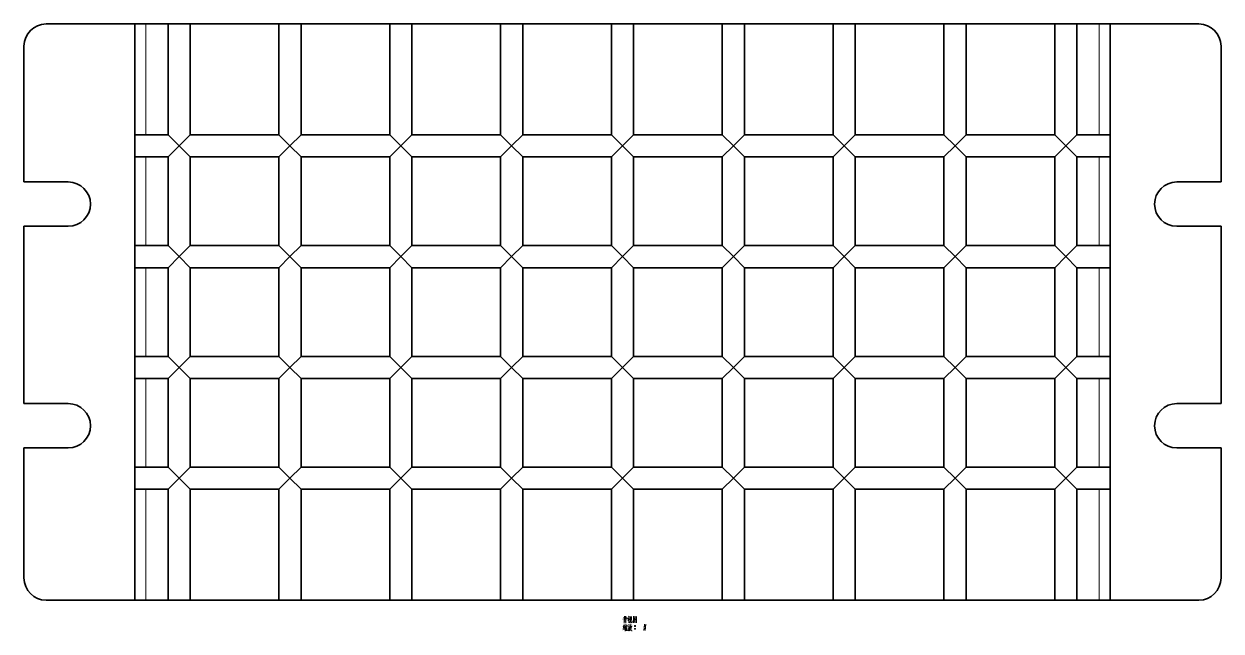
# Model space of a CAD drawing. Extents: x -262 to 2237, y -310 to 1259.
# Drawn here: x 1697 to 2237, y 277 to 550 of the extents above; entities that cross this region are included whole.
import ezdxf

# ---------------------------------------------------------------- set-up
doc = ezdxf.new("R2010")
doc.units = 0

msp = doc.modelspace()

# ---------------------------------------------------------------- linework, layer by layer
at = {"color": 7, "lineweight": 35}
for p, q in [((1746.75, 550.5), (1706.75, 550.5)), ((1746.75, 290.5), (1746.75, 550.5)), ((1761.75, 500.5), (1761.75, 550.5)), ((1771.75, 500.5), (1771.75, 550.5)), ((1771.75, 550.5), (1811.75, 550.5)), ((1811.75, 500.5), (1811.75, 550.5)), ((1821.75, 500.5), (1821.75, 550.5)), ((1821.75, 550.5), (1861.75, 550.5)), ((1861.75, 500.5), (1861.75, 550.5)), ((1871.75, 500.5), (1871.75, 550.5)), ((1871.75, 550.5), (1911.75, 550.5)), ((1911.75, 500.5), (1911.75, 550.5)), ((1921.75, 500.5), (1921.75, 550.5)), ((1921.75, 550.5), (1961.75, 550.5)), ((1961.75, 500.5), (1961.75, 550.5)), ((1971.75, 500.5), (1971.75, 550.5)), ((1971.75, 550.5), (2011.75, 550.5)), ((2011.75, 500.5), (2011.75, 550.5)), ((2021.75, 500.5), (2021.75, 550.5)), ((2021.75, 550.5), (2061.75, 550.5)), ((2061.75, 500.5), (2061.75, 550.5)), ((2071.75, 500.5), (2071.75, 550.5)), ((2071.75, 550.5), (2111.75, 550.5)), ((2111.75, 500.5), (2111.75, 550.5)), ((2121.75, 500.5), (2121.75, 550.5)), ((2121.75, 550.5), (2161.75, 550.5)), ((2161.75, 500.5), (2161.75, 550.5)), ((2171.75, 500.5), (2171.75, 550.5)), ((2226.75, 550.5), (2186.75, 550.5)), ((2186.75, 290.5), (2186.75, 550.5)), ((1696.75, 479.2), (1696.75, 540.5)), ((2236.75, 479.2), (2236.75, 540.5)), ((1771.75, 500.5), (1811.75, 500.5)), ((1821.75, 500.5), (1861.75, 500.5)), ((1871.75, 500.5), (1911.75, 500.5)), ((1921.75, 500.5), (1961.75, 500.5)), ((1971.75, 500.5), (2011.75, 500.5)), ((2021.75, 500.5), (2061.75, 500.5)), ((2071.75, 500.5), (2111.75, 500.5)), ((2121.75, 500.5), (2161.75, 500.5)), ((1761.75, 450.5), (1761.75, 490.5)), ((1771.75, 490.5), (1811.75, 490.5)), ((1771.75, 450.5), (1771.75, 490.5)), ((1811.75, 450.5), (1811.75, 490.5)), ((1821.75, 490.5), (1861.75, 490.5)), ((1821.75, 450.5), (1821.75, 490.5)), ((1861.75, 450.5), (1861.75, 490.5)), ((1871.75, 490.5), (1911.75, 490.5)), ((1871.75, 450.5), (1871.75, 490.5)), ((1911.75, 450.5), (1911.75, 490.5)), ((1921.75, 450.5), (1921.75, 490.5)), ((1921.75, 490.5), (1961.75, 490.5)), ((1961.75, 450.5), (1961.75, 490.5)), ((1971.75, 490.5), (2011.75, 490.5)), ((1971.75, 450.5), (1971.75, 490.5)), ((2011.75, 450.5), (2011.75, 490.5)), ((2021.75, 490.5), (2061.75, 490.5)), ((2021.75, 450.5), (2021.75, 490.5)), ((2061.75, 450.5), (2061.75, 490.5)), ((2071.75, 490.5), (2111.75, 490.5)), ((2071.75, 450.5), (2071.75, 490.5)), ((2111.75, 450.5), (2111.75, 490.5)), ((2121.75, 490.5), (2161.75, 490.5)), ((2121.75, 450.5), (2121.75, 490.5)), ((2161.75, 450.5), (2161.75, 490.5)), ((2171.75, 450.5), (2171.75, 490.5)), ((1696.75, 479.2), (1716.75, 479.2)), ((2236.75, 479.2), (2216.75, 479.2)), ((1696.75, 379.2), (1696.75, 459.2)), ((1696.75, 459.2), (1716.75, 459.2)), ((2236.75, 459.2), (2216.75, 459.2)), ((2236.75, 379.2), (2236.75, 459.2)), ((1771.75, 450.5), (1811.75, 450.5)), ((1821.75, 450.5), (1861.75, 450.5)), ((1871.75, 450.5), (1911.75, 450.5)), ((1921.75, 450.5), (1961.75, 450.5)), ((1971.75, 450.5), (2011.75, 450.5)), ((2021.75, 450.5), (2061.75, 450.5)), ((2071.75, 450.5), (2111.75, 450.5)), ((2121.75, 450.5), (2161.75, 450.5)), ((1761.75, 400.5), (1761.75, 440.5)), ((1771.75, 440.5), (1811.75, 440.5)), ((1771.75, 400.5), (1771.75, 440.5)), ((1811.75, 400.5), (1811.75, 440.5)), ((1821.75, 440.5), (1861.75, 440.5)), ((1821.75, 400.5), (1821.75, 440.5)), ((1861.75, 400.5), (1861.75, 440.5)), ((1871.75, 440.5), (1911.75, 440.5)), ((1871.75, 400.5), (1871.75, 440.5)), ((1911.75, 400.5), (1911.75, 440.5)), ((1921.75, 440.5), (1961.75, 440.5)), ((1921.75, 400.5), (1921.75, 440.5)), ((1961.75, 400.5), (1961.75, 440.5)), ((1971.75, 440.5), (2011.75, 440.5)), ((1971.75, 400.5), (1971.75, 440.5)), ((2011.75, 400.5), (2011.75, 440.5)), ((2021.75, 440.5), (2061.75, 440.5)), ((2021.75, 400.5), (2021.75, 440.5)), ((2061.75, 400.5), (2061.75, 440.5)), ((2071.75, 440.5), (2111.75, 440.5)), ((2071.75, 400.5), (2071.75, 440.5)), ((2111.75, 400.5), (2111.75, 440.5)), ((2121.75, 440.5), (2161.75, 440.5)), ((2121.75, 400.5), (2121.75, 440.5)), ((2161.75, 400.5), (2161.75, 440.5)), ((2171.75, 400.5), (2171.75, 440.5)), ((1771.75, 400.5), (1811.75, 400.5)), ((1821.75, 400.5), (1861.75, 400.5)), ((1871.75, 400.5), (1911.75, 400.5)), ((1921.75, 400.5), (1961.75, 400.5)), ((1971.75, 400.5), (2011.75, 400.5)), ((2021.75, 400.5), (2061.75, 400.5)), ((2071.75, 400.5), (2111.75, 400.5)), ((2121.75, 400.5), (2161.75, 400.5)), ((1761.75, 350.5), (1761.75, 390.5)), ((1771.75, 390.5), (1811.75, 390.5)), ((1771.75, 350.5), (1771.75, 390.5)), ((1811.75, 350.5), (1811.75, 390.5)), ((1821.75, 390.5), (1861.75, 390.5)), ((1821.75, 350.5), (1821.75, 390.5)), ((1861.75, 350.5), (1861.75, 390.5)), ((1871.75, 390.5), (1911.75, 390.5)), ((1871.75, 350.5), (1871.75, 390.5)), ((1911.75, 350.5), (1911.75, 390.5)), ((1921.75, 350.5), (1921.75, 390.5)), ((1921.75, 390.5), (1961.75, 390.5)), ((1961.75, 350.5), (1961.75, 390.5)), ((1971.75, 390.5), (2011.75, 390.5)), ((1971.75, 350.5), (1971.75, 390.5)), ((2011.75, 350.5), (2011.75, 390.5)), ((2021.75, 390.5), (2061.75, 390.5)), ((2021.75, 350.5), (2021.75, 390.5)), ((2061.75, 350.5), (2061.75, 390.5)), ((2071.75, 390.5), (2111.75, 390.5)), ((2071.75, 350.5), (2071.75, 390.5)), ((2111.75, 350.5), (2111.75, 390.5)), ((2121.75, 390.5), (2161.75, 390.5)), ((2121.75, 350.5), (2121.75, 390.5)), ((2161.75, 350.5), (2161.75, 390.5)), ((2171.75, 350.5), (2171.75, 390.5)), ((1696.75, 379.2), (1716.75, 379.2)), ((2236.75, 379.2), (2216.75, 379.2)), ((1696.75, 300.5), (1696.75, 359.2)), ((1696.75, 359.2), (1716.75, 359.2)), ((2236.75, 359.2), (2216.75, 359.2)), ((2236.75, 300.5), (2236.75, 359.2)), ((1771.75, 350.5), (1811.75, 350.5)), ((1821.75, 350.5), (1861.75, 350.5)), ((1871.75, 350.5), (1911.75, 350.5)), ((1921.75, 350.5), (1961.75, 350.5)), ((1971.75, 350.5), (2011.75, 350.5)), ((2021.75, 350.5), (2061.75, 350.5)), ((2071.75, 350.5), (2111.75, 350.5)), ((2121.75, 350.5), (2161.75, 350.5)), ((1761.75, 290.5), (1761.75, 340.5)), ((1771.75, 340.5), (1811.75, 340.5)), ((1771.75, 290.5), (1771.75, 340.5)), ((1811.75, 290.5), (1811.75, 340.5)), ((1821.75, 340.5), (1861.75, 340.5)), ((1821.75, 290.5), (1821.75, 340.5)), ((1861.75, 290.5), (1861.75, 340.5)), ((1871.75, 340.5), (1911.75, 340.5)), ((1871.75, 290.5), (1871.75, 340.5)), ((1911.75, 290.5), (1911.75, 340.5)), ((1921.75, 340.5), (1961.75, 340.5)), ((1921.75, 290.5), (1921.75, 340.5)), ((1961.75, 290.5), (1961.75, 340.5)), ((1971.75, 340.5), (2011.75, 340.5)), ((1971.75, 290.5), (1971.75, 340.5)), ((2011.75, 290.5), (2011.75, 340.5)), ((2021.75, 340.5), (2061.75, 340.5)), ((2021.75, 290.5), (2021.75, 340.5)), ((2061.75, 290.5), (2061.75, 340.5)), ((2071.75, 340.5), (2111.75, 340.5)), ((2071.75, 290.5), (2071.75, 340.5)), ((2111.75, 290.5), (2111.75, 340.5)), ((2121.75, 340.5), (2161.75, 340.5)), ((2121.75, 290.5), (2121.75, 340.5)), ((2161.75, 290.5), (2161.75, 340.5)), ((2171.75, 290.5), (2171.75, 340.5)), ((1746.75, 290.5), (1706.75, 290.5)), ((1771.75, 290.5), (1811.75, 290.5)), ((1821.75, 290.5), (1861.75, 290.5)), ((1871.75, 290.5), (1911.75, 290.5)), ((1921.75, 290.5), (1961.75, 290.5)), ((1971.75, 290.5), (2011.75, 290.5)), ((2021.75, 290.5), (2061.75, 290.5)), ((2071.75, 290.5), (2111.75, 290.5)), ((2121.75, 290.5), (2161.75, 290.5)), ((2226.75, 290.5), (2186.75, 290.5))]:
    msp.add_line(p, q, dxfattribs=at)
at = {"color": 7, "lineweight": 35, "ltscale": 0.125}
for p, q in [((1751.75, 550.5), (1746.75, 550.5)), ((2186.75, 550.5), (2181.75, 550.5)), ((1751.75, 290.5), (1746.75, 290.5)), ((2186.75, 290.5), (2181.75, 290.5))]:
    msp.add_line(p, q, dxfattribs=at)
at = {"color": 7, "lineweight": 13}
for p, q in [((1751.75, 500.5), (1751.75, 550.5)), ((2181.75, 500.5), (2181.75, 550.5)), ((1751.75, 450.5), (1751.75, 490.5)), ((2181.75, 450.5), (2181.75, 490.5)), ((1751.75, 400.5), (1751.75, 440.5)), ((2181.75, 400.5), (2181.75, 440.5)), ((1751.75, 350.5), (1751.75, 390.5)), ((2181.75, 350.5), (2181.75, 390.5)), ((1751.75, 290.5), (1751.75, 340.5)), ((2181.75, 290.5), (2181.75, 340.5))]:
    msp.add_line(p, q, dxfattribs=at)
at = {"color": 7, "lineweight": 35, "ltscale": 0.25}
for p, q in [((1751.75, 550.5), (1761.75, 550.5)), ((1771.75, 550.5), (1761.75, 550.5)), ((1821.75, 550.5), (1811.75, 550.5)), ((1871.75, 550.5), (1861.75, 550.5)), ((1921.75, 550.5), (1911.75, 550.5)), ((1971.75, 550.5), (1961.75, 550.5)), ((2021.75, 550.5), (2011.75, 550.5)), ((2071.75, 550.5), (2061.75, 550.5)), ((2121.75, 550.5), (2111.75, 550.5)), ((2171.75, 550.5), (2161.75, 550.5)), ((2171.75, 550.5), (2181.75, 550.5)), ((1751.75, 290.5), (1761.75, 290.5)), ((1771.75, 290.5), (1761.75, 290.5)), ((1821.75, 290.5), (1811.75, 290.5)), ((1871.75, 290.5), (1861.75, 290.5)), ((1921.75, 290.5), (1911.75, 290.5)), ((1971.75, 290.5), (1961.75, 290.5)), ((2021.75, 290.5), (2011.75, 290.5)), ((2071.75, 290.5), (2061.75, 290.5)), ((2121.75, 290.5), (2111.75, 290.5)), ((2171.75, 290.5), (2161.75, 290.5)), ((2171.75, 290.5), (2181.75, 290.5))]:
    msp.add_line(p, q, dxfattribs=at)
at = {"color": 7, "lineweight": 35, "ltscale": 0.375}
for p, q in [((1746.75, 500.5), (1761.75, 500.5)), ((2171.75, 500.5), (2186.75, 500.5)), ((1746.75, 490.5), (1761.75, 490.5)), ((2171.75, 490.5), (2186.75, 490.5)), ((1746.75, 450.5), (1761.75, 450.5)), ((2171.75, 450.5), (2186.75, 450.5)), ((1746.75, 440.5), (1761.75, 440.5)), ((2171.75, 440.5), (2186.75, 440.5)), ((1746.75, 400.5), (1761.75, 400.5)), ((2171.75, 400.5), (2186.75, 400.5)), ((1746.75, 390.5), (1761.75, 390.5)), ((2171.75, 390.5), (2186.75, 390.5)), ((1746.75, 350.5), (1761.75, 350.5)), ((2171.75, 350.5), (2186.75, 350.5)), ((1746.75, 340.5), (1761.75, 340.5)), ((2171.75, 340.5), (2186.75, 340.5))]:
    msp.add_line(p, q, dxfattribs=at)
at = {"color": 7, "lineweight": 35, "ltscale": 0.176777}
for p, q in [((1766.75, 495.5), (1761.75, 500.5)), ((1766.75, 495.5), (1771.75, 500.5)), ((1816.75, 495.5), (1811.75, 500.5)), ((1816.75, 495.5), (1821.75, 500.5)), ((1866.75, 495.5), (1861.75, 500.5)), ((1866.75, 495.5), (1871.75, 500.5)), ((1916.75, 495.5), (1911.75, 500.5)), ((1916.75, 495.5), (1921.75, 500.5)), ((1966.75, 495.5), (1961.75, 500.5)), ((1966.75, 495.5), (1971.75, 500.5)), ((2016.75, 495.5), (2011.75, 500.5)), ((2016.75, 495.5), (2021.75, 500.5)), ((2066.75, 495.5), (2061.75, 500.5)), ((2066.75, 495.5), (2071.75, 500.5)), ((2116.75, 495.5), (2111.75, 500.5)), ((2116.75, 495.5), (2121.75, 500.5)), ((2166.75, 495.5), (2161.75, 500.5)), ((2166.75, 495.5), (2171.75, 500.5)), ((1761.75, 490.5), (1766.75, 495.5)), ((1771.75, 490.5), (1766.75, 495.5)), ((1811.75, 490.5), (1816.75, 495.5)), ((1821.75, 490.5), (1816.75, 495.5)), ((1861.75, 490.5), (1866.75, 495.5)), ((1871.75, 490.5), (1866.75, 495.5)), ((1911.75, 490.5), (1916.75, 495.5)), ((1921.75, 490.5), (1916.75, 495.5)), ((1961.75, 490.5), (1966.75, 495.5)), ((1971.75, 490.5), (1966.75, 495.5)), ((2011.75, 490.5), (2016.75, 495.5)), ((2021.75, 490.5), (2016.75, 495.5)), ((2061.75, 490.5), (2066.75, 495.5)), ((2071.75, 490.5), (2066.75, 495.5)), ((2111.75, 490.5), (2116.75, 495.5)), ((2121.75, 490.5), (2116.75, 495.5)), ((2161.75, 490.5), (2166.75, 495.5)), ((2171.75, 490.5), (2166.75, 495.5)), ((1761.75, 450.5), (1766.75, 445.5)), ((1766.75, 445.5), (1771.75, 450.5)), ((1811.75, 450.5), (1816.75, 445.5)), ((1816.75, 445.5), (1821.75, 450.5)), ((1861.75, 450.5), (1866.75, 445.5)), ((1866.75, 445.5), (1871.75, 450.5)), ((1911.75, 450.5), (1916.75, 445.5)), ((1916.75, 445.5), (1921.75, 450.5)), ((1961.75, 450.5), (1966.75, 445.5)), ((1966.75, 445.5), (1971.75, 450.5)), ((2011.75, 450.5), (2016.75, 445.5)), ((2016.75, 445.5), (2021.75, 450.5)), ((2061.75, 450.5), (2066.75, 445.5)), ((2066.75, 445.5), (2071.75, 450.5)), ((2111.75, 450.5), (2116.75, 445.5)), ((2116.75, 445.5), (2121.75, 450.5)), ((2161.75, 450.5), (2166.75, 445.5)), ((2166.75, 445.5), (2171.75, 450.5)), ((1761.75, 440.5), (1766.75, 445.5)), ((1766.75, 445.5), (1771.75, 440.5)), ((1811.75, 440.5), (1816.75, 445.5)), ((1816.75, 445.5), (1821.75, 440.5)), ((1861.75, 440.5), (1866.75, 445.5)), ((1866.75, 445.5), (1871.75, 440.5)), ((1911.75, 440.5), (1916.75, 445.5)), ((1916.75, 445.5), (1921.75, 440.5)), ((1961.75, 440.5), (1966.75, 445.5)), ((1966.75, 445.5), (1971.75, 440.5)), ((2011.75, 440.5), (2016.75, 445.5)), ((2016.75, 445.5), (2021.75, 440.5)), ((2061.75, 440.5), (2066.75, 445.5)), ((2066.75, 445.5), (2071.75, 440.5)), ((2111.75, 440.5), (2116.75, 445.5)), ((2116.75, 445.5), (2121.75, 440.5)), ((2161.75, 440.5), (2166.75, 445.5)), ((2166.75, 445.5), (2171.75, 440.5)), ((1766.75, 395.5), (1761.75, 400.5)), ((1766.75, 395.5), (1771.75, 400.5)), ((1816.75, 395.5), (1811.75, 400.5)), ((1816.75, 395.5), (1821.75, 400.5)), ((1866.75, 395.5), (1861.75, 400.5)), ((1866.75, 395.5), (1871.75, 400.5)), ((1916.75, 395.5), (1911.75, 400.5)), ((1916.75, 395.5), (1921.75, 400.5)), ((1966.75, 395.5), (1961.75, 400.5)), ((1966.75, 395.5), (1971.75, 400.5)), ((2016.75, 395.5), (2011.75, 400.5)), ((2016.75, 395.5), (2021.75, 400.5)), ((2066.75, 395.5), (2061.75, 400.5)), ((2066.75, 395.5), (2071.75, 400.5)), ((2116.75, 395.5), (2111.75, 400.5)), ((2116.75, 395.5), (2121.75, 400.5)), ((2166.75, 395.5), (2161.75, 400.5)), ((2166.75, 395.5), (2171.75, 400.5)), ((1761.75, 390.5), (1766.75, 395.5)), ((1771.75, 390.5), (1766.75, 395.5)), ((1811.75, 390.5), (1816.75, 395.5)), ((1821.75, 390.5), (1816.75, 395.5)), ((1861.75, 390.5), (1866.75, 395.5)), ((1871.75, 390.5), (1866.75, 395.5)), ((1911.75, 390.5), (1916.75, 395.5)), ((1921.75, 390.5), (1916.75, 395.5)), ((1961.75, 390.5), (1966.75, 395.5)), ((1971.75, 390.5), (1966.75, 395.5)), ((2011.75, 390.5), (2016.75, 395.5)), ((2021.75, 390.5), (2016.75, 395.5)), ((2061.75, 390.5), (2066.75, 395.5)), ((2071.75, 390.5), (2066.75, 395.5)), ((2111.75, 390.5), (2116.75, 395.5)), ((2121.75, 390.5), (2116.75, 395.5)), ((2161.75, 390.5), (2166.75, 395.5)), ((2171.75, 390.5), (2166.75, 395.5)), ((1766.75, 345.5), (1761.75, 350.5)), ((1766.75, 345.5), (1771.75, 350.5)), ((1816.75, 345.5), (1811.75, 350.5)), ((1816.75, 345.5), (1821.75, 350.5)), ((1866.75, 345.5), (1861.75, 350.5)), ((1866.75, 345.5), (1871.75, 350.5)), ((1916.75, 345.5), (1911.75, 350.5)), ((1916.75, 345.5), (1921.75, 350.5)), ((1966.75, 345.5), (1961.75, 350.5)), ((1966.75, 345.5), (1971.75, 350.5)), ((2016.75, 345.5), (2011.75, 350.5)), ((2016.75, 345.5), (2021.75, 350.5)), ((2066.75, 345.5), (2061.75, 350.5)), ((2066.75, 345.5), (2071.75, 350.5)), ((2116.75, 345.5), (2111.75, 350.5)), ((2116.75, 345.5), (2121.75, 350.5)), ((2166.75, 345.5), (2161.75, 350.5)), ((2166.75, 345.5), (2171.75, 350.5)), ((1761.75, 340.5), (1766.75, 345.5)), ((1771.75, 340.5), (1766.75, 345.5)), ((1811.75, 340.5), (1816.75, 345.5)), ((1821.75, 340.5), (1816.75, 345.5)), ((1861.75, 340.5), (1866.75, 345.5)), ((1871.75, 340.5), (1866.75, 345.5)), ((1911.75, 340.5), (1916.75, 345.5)), ((1921.75, 340.5), (1916.75, 345.5)), ((1961.75, 340.5), (1966.75, 345.5)), ((1971.75, 340.5), (1966.75, 345.5)), ((2011.75, 340.5), (2016.75, 345.5)), ((2021.75, 340.5), (2016.75, 345.5)), ((2061.75, 340.5), (2066.75, 345.5)), ((2071.75, 340.5), (2066.75, 345.5)), ((2111.75, 340.5), (2116.75, 345.5)), ((2121.75, 340.5), (2116.75, 345.5)), ((2161.75, 340.5), (2166.75, 345.5)), ((2171.75, 340.5), (2166.75, 345.5))]:
    msp.add_line(p, q, dxfattribs=at)
at = {"color": 7, "lineweight": 13}
for points in [[(1966.92, 281.96), (1967.66, 282.24)], [(1967.13, 282.62), (1967.66, 282.77)], [(1967.48, 281.79), (1967.48, 280.14)], [(1967.48, 281.61), (1968.32, 281.68)], [(1967.48, 281.19), (1968.15, 281.26)], [(1967.48, 280.88), (1968.15, 280.95)], [(1967.66, 283.22), (1967.66, 281.89)], [(1968.04, 283.22), (1968.04, 282.14)], [(1968.6, 282.94), (1968.04, 282.42)], [(1968.04, 282.14), (1968.15, 281.99)], [(1968.15, 281.99), (1968.85, 282.03)], [(1968.32, 281.75), (1968.32, 280.17)], [(1968.85, 282.03), (1968.81, 282.52)], [(1969.79, 282.55), (1969.62, 282.07), (1969.13, 281.33)], [(1969.16, 282.35), (1969.72, 282.42)], [(1969.44, 283.22), (1969.72, 282.8)], [(1969.62, 282.07), (1969.62, 280.28)], [(1969.62, 281.89), (1969.93, 281.58)], [(1970, 280.56), (1970.25, 280.91)], [(1970.21, 283.18), (1970.21, 281.51)], [(1970.88, 283.01), (1970.21, 282.94)], [(1970.42, 281.54), (1970.25, 280.91)], [(1970.53, 282.59), (1970.42, 281.54)], [(1970.56, 280.56), (1970.56, 281.64)], [(1970.81, 281.43), (1970.88, 283.11)], [(1971.12, 281.08), (1971.12, 280.45)], [(1971.65, 283.22), (1971.65, 281.75), (1971.65, 280.24)], [(1971.65, 283.18), (1971.65, 281.79), (1971.65, 280.39)], [(1973.12, 283.05), (1971.65, 282.9)], [(1971.72, 281.3), (1972.21, 281.71)], [(1972.42, 282.77), (1971.86, 281.96)], [(1972.17, 282.2), (1972.87, 281.47)], [(1972.17, 281.12), (1972.52, 280.73)], [(1972.21, 282.42), (1972.66, 282.48)], [(1972.21, 281.71), (1972.42, 281.99)], [(1972.28, 281.51), (1972.52, 281.23)], [(1972.42, 281.99), (1972.77, 282.62)], [(1972.87, 281.47), (1973.05, 281.51)], [(1973.08, 280.42), (1973.08, 281.79), (1973.12, 283.18)], [(1966.96, 277.02), (1967.66, 277.41)], [(1967.41, 278.46), (1966.99, 278.32)], [(1967.48, 279.48), (1967.03, 278.39)], [(1967.06, 277.69), (1967.59, 277.86)], [(1967.55, 278.7), (1967.1, 277.69)], [(1967.87, 278.18), (1967.55, 277.69)], [(1967.8, 279.16), (1967.69, 278.6)], [(1967.8, 279.02), (1968.85, 279.16)], [(1968.04, 278.74), (1967.87, 278.18)], [(1967.9, 278.25), (1967.9, 276.54)], [(1968.32, 280.17), (1968.04, 280.42)], [(1968.11, 278.46), (1968.81, 278.57)], [(1968.18, 279.65), (1968.36, 279.26)], [(1968.18, 278.04), (1968.22, 276.64)], [(1968.18, 277.93), (1968.71, 278.01)], [(1968.22, 277.38), (1968.6, 277.45)], [(1968.67, 276.88), (1968.25, 276.82)], [(1968.43, 278.49), (1968.36, 277.93)], [(1968.74, 278.11), (1968.67, 276.71)], [(1968.88, 279.26), (1968.74, 278.81)], [(1969.65, 278.88), (1969.55, 277.97), (1969.44, 277.55), (1969.13, 276.67)], [(1969.16, 278.81), (1970.21, 278.95)], [(1969.97, 278.39), (1969.86, 277.55), (1969.72, 276.71), (1969.51, 276.99)], [(1969.58, 278.21), (1969.97, 278.29)], [(1969.65, 279.72), (1969.76, 279.16)], [(1969.72, 280.28), (1970, 280.56)], [(1970.35, 277.13), (1969.97, 276.6)], [(1970.35, 278.39), (1970.18, 277.83)], [(1970.28, 278.14), (1970.84, 276.71)], [(1970.49, 279.02), (1970.35, 278.39)], [(1970.63, 277.76), (1970.35, 277.13)], [(1970.42, 278.63), (1971.12, 278.77)], [(1970.56, 279.76), (1970.49, 279.02)], [(1970.7, 280.45), (1970.56, 280.56)], [(1970.84, 278.7), (1970.63, 277.76)], [(1971.12, 280.45), (1970.7, 280.45)], [(1970.84, 276.71), (1971.16, 276.71)], [(1971.65, 280.49), (1973.01, 280.6)], [(1972.17, 278.85), (1972.56, 278.85)], [(1972.17, 277.58), (1972.56, 277.58)], [(1972.21, 278.95), (1972.52, 278.95)], [(1972.21, 278.7), (1972.52, 278.7)], [(1972.21, 277.69), (1972.52, 277.69)], [(1972.21, 277.45), (1972.52, 277.45)], [(1973.08, 280.32), (1973.08, 280.42), (1973.01, 280.6)], [(1976.62, 279.58), (1976.51, 278.18), (1976.41, 276.78)], [(1976.62, 278.85), (1977, 278.85)], [(1976.62, 277.58), (1977, 277.58)], [(1976.65, 278.95), (1976.97, 278.95)], [(1976.65, 278.7), (1976.97, 278.7)], [(1976.65, 277.69), (1976.97, 277.69)], [(1976.65, 277.45), (1976.97, 277.45)], [(1977.21, 279.58), (1977.11, 278.18), (1977, 276.78)]]:
    msp.add_lwpolyline(points, dxfattribs=at)
for points in [[(1972.28, 278.63), (1972.45, 278.63), (1972.56, 278.74), (1972.56, 278.91), (1972.45, 279.02), (1972.28, 279.02), (1972.17, 278.91), (1972.17, 278.74)], [(1972.28, 277.38), (1972.45, 277.38), (1972.56, 277.48), (1972.56, 277.65), (1972.45, 277.76), (1972.28, 277.76), (1972.17, 277.65), (1972.17, 277.48)], [(1976.72, 278.63), (1976.9, 278.63), (1977, 278.74), (1977, 278.91), (1976.9, 279.02), (1976.72, 279.02), (1976.62, 278.91), (1976.62, 278.74)], [(1976.72, 277.38), (1976.9, 277.38), (1977, 277.48), (1977, 277.65), (1976.9, 277.76), (1976.72, 277.76), (1976.62, 277.65), (1976.62, 277.48)]]:
    msp.add_lwpolyline(points, close=True, dxfattribs=at)
at = {"color": 7, "lineweight": 35}
for centre, start, end in [((1706.75, 540.5), 90, 180), ((2226.75, 540.5), 0, 90), ((1716.75, 469.2), 270, 90), ((2216.75, 469.2), 90, 270), ((1716.75, 369.2), 270, 90), ((2216.75, 369.2), 90, 270), ((1706.75, 300.5), 180, 270), ((2226.75, 300.5), 270, 360)]:
    msp.add_arc(centre, 10, start, end, dxfattribs=at)

doc.saveas('drawing.dxf')
